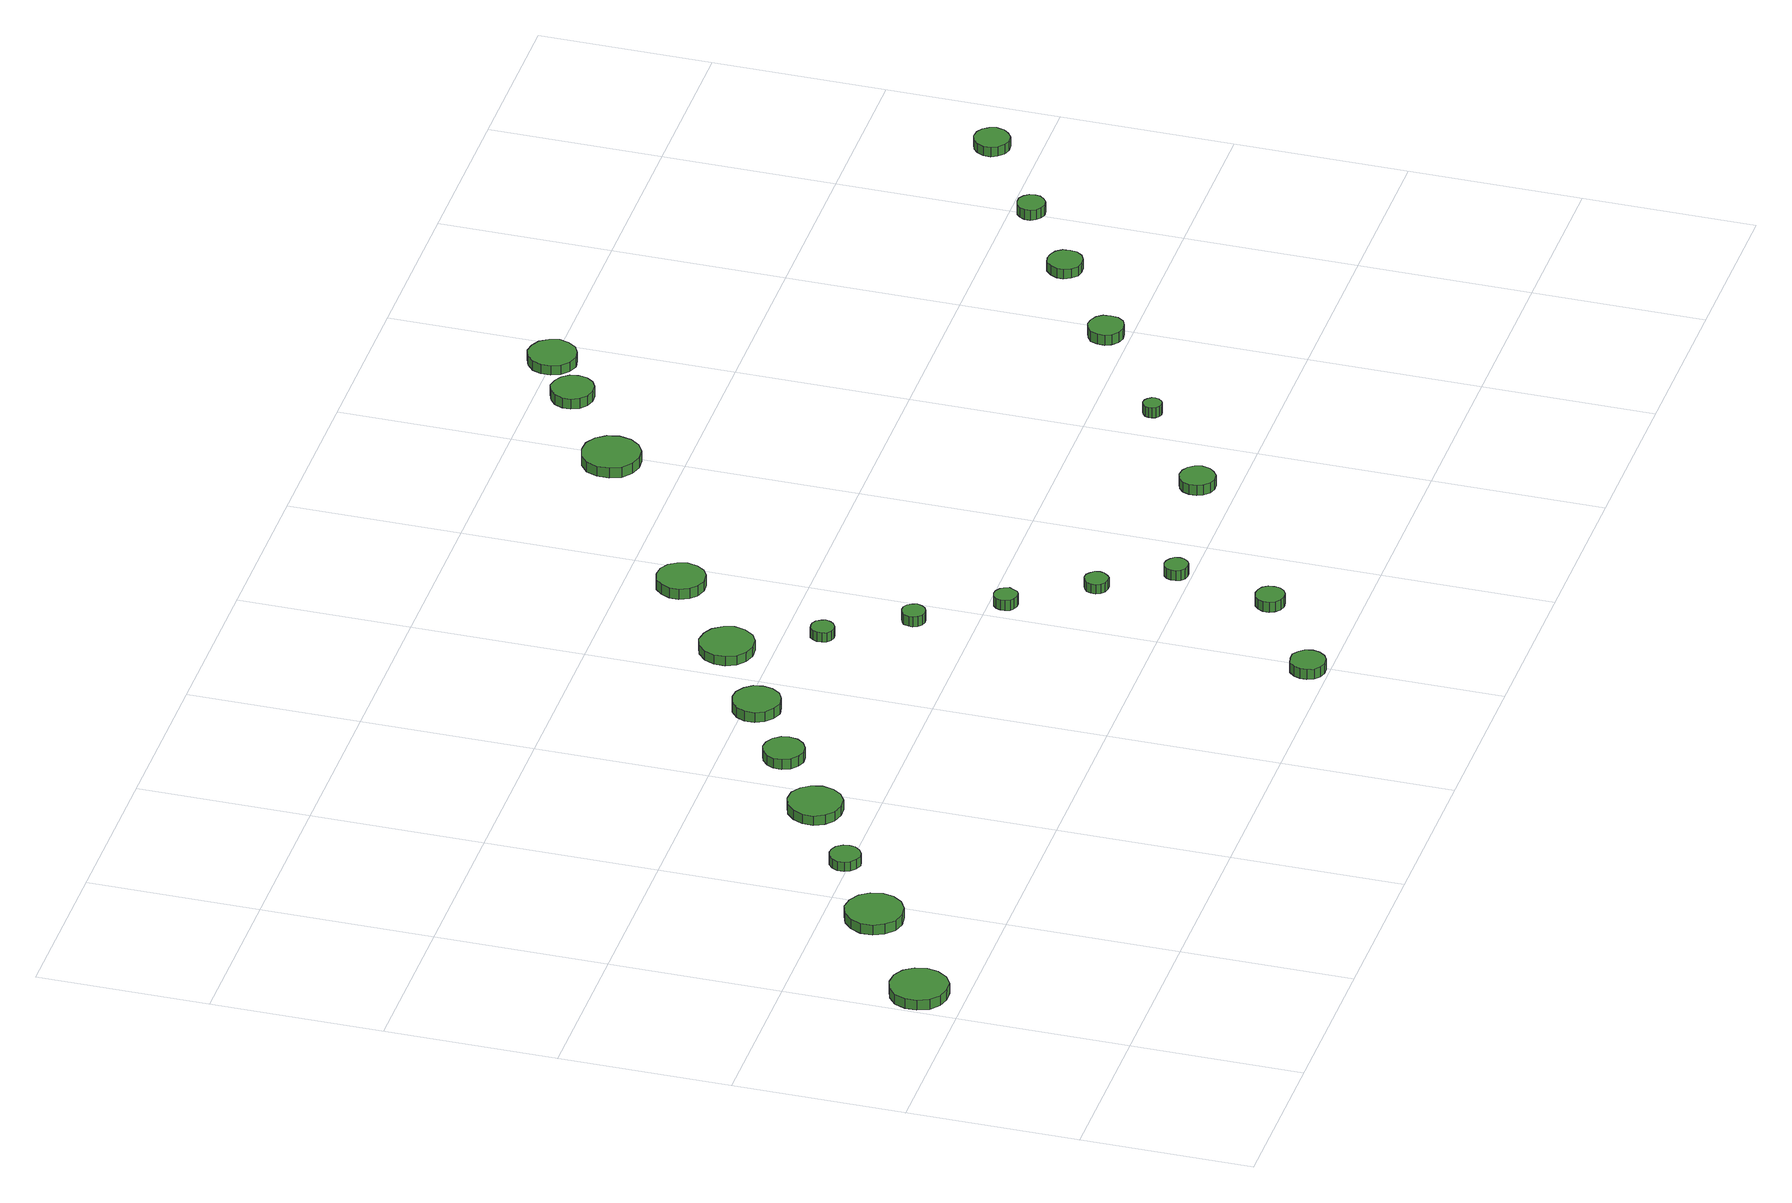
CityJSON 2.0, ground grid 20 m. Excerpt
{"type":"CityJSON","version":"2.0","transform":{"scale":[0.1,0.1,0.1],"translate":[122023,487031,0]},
"CityObjects":{
"tree1":{"type":"SolitaryVegetationObject","attributes":{"function":"something"},"geometry":[{"type":"MultiSurface","lod":"1","boundaries":[[[0,1,2,3,4,5,6,7,8,9,10,11,12,13,14]],[[15,16,17,18,19,20,21,22,23,24,25,26,27,28,29]],[[0,29,28,1]],[[1,28,27,2]],[[2,27,26,3]],[[3,26,25,4]],[[4,25,24,5]],[[5,24,23,6]],[[6,23,22,7]],[[7,22,21,8]],[[8,21,20,9]],[[9,20,19,10]],[[10,19,18,11]],[[11,18,17,12]],[[12,17,16,13]],[[13,16,15,14]],[[14,15,29,0]]]}]},
"tree2":{"type":"SolitaryVegetationObject","attributes":{"function":"something"},"geometry":[{"type":"MultiSurface","lod":"1","boundaries":[[[30,31,32,33,34,35,36,37,38,39,40,41,42,43,44]],[[45,46,47,48,49,50,51,52,53,54,55,56,57,58,59]],[[30,59,58,31]],[[31,58,57,32]],[[32,57,56,33]],[[33,56,55,34]],[[34,55,54,35]],[[35,54,53,36]],[[36,53,52,37]],[[37,52,51,38]],[[38,51,50,39]],[[39,50,49,40]],[[40,49,48,41]],[[41,48,47,42]],[[42,47,46,43]],[[43,46,45,44]],[[44,45,59,30]]]}]},
"tree3":{"type":"SolitaryVegetationObject","attributes":{"function":"something"},"geometry":[{"type":"MultiSurface","lod":"1","boundaries":[[[60,61,62,63,64,65,66,67,68,69,70,71,72,73,74]],[[75,76,77,78,79,80,81,82,83,84,85,86,87,88,89]],[[60,89,88,61]],[[61,88,87,62]],[[62,87,86,63]],[[63,86,85,64]],[[64,85,84,65]],[[65,84,83,66]],[[66,83,82,67]],[[67,82,81,68]],[[68,81,80,69]],[[69,80,79,70]],[[70,79,78,71]],[[71,78,77,72]],[[72,77,76,73]],[[73,76,75,74]],[[74,75,89,60]]]}]},
"tree4":{"type":"SolitaryVegetationObject","attributes":{"function":"something"},"geometry":[{"type":"MultiSurface","lod":"1","boundaries":[[[90,91,92,93,94,95,96,97,98,99,100,101,102,103,104]],[[105,106,107,108,109,110,111,112,113,114,115,116,117,118,119]],[[90,119,118,91]],[[91,118,117,92]],[[92,117,116,93]],[[93,116,115,94]],[[94,115,114,95]],[[95,114,113,96]],[[96,113,112,97]],[[97,112,111,98]],[[98,111,110,99]],[[99,110,109,100]],[[100,109,108,101]],[[101,108,107,102]],[[102,107,106,103]],[[103,106,105,104]],[[104,105,119,90]]]}]},
"tree5":{"type":"SolitaryVegetationObject","attributes":{"function":"something"},"geometry":[{"type":"MultiSurface","lod":"1","boundaries":[[[120,121,122,123,124,125,126,127,128,129,130,131,132,133,134]],[[135,136,137,138,139,140,141,142,143,144,145,146,147,148,149]],[[120,149,148,121]],[[121,148,147,122]],[[122,147,146,123]],[[123,146,145,124]],[[124,145,144,125]],[[125,144,143,126]],[[126,143,142,127]],[[127,142,141,128]],[[128,141,140,129]],[[129,140,139,130]],[[130,139,138,131]],[[131,138,137,132]],[[132,137,136,133]],[[133,136,135,134]],[[134,135,149,120]]]}]},
"tree6":{"type":"SolitaryVegetationObject","attributes":{"function":"something"},"geometry":[{"type":"MultiSurface","lod":"1","boundaries":[[[150,151,152,153,154,155,156,157,158,159,160,161,162,163,164]],[[165,166,167,168,169,170,171,172,173,174,175,176,177,178,179]],[[150,179,178,151]],[[151,178,177,152]],[[152,177,176,153]],[[153,176,175,154]],[[154,175,174,155]],[[155,174,173,156]],[[156,173,172,157]],[[157,172,171,158]],[[158,171,170,159]],[[159,170,169,160]],[[160,169,168,161]],[[161,168,167,162]],[[162,167,166,163]],[[163,166,165,164]],[[164,165,179,150]]]}]},
"tree7":{"type":"SolitaryVegetationObject","attributes":{"function":"something"},"geometry":[{"type":"MultiSurface","lod":"1","boundaries":[[[180,181,182,183,184,185,186,187,188,189,190,191,192,193,194]],[[195,196,197,198,199,200,201,202,203,204,205,206,207,208,209]],[[180,209,208,181]],[[181,208,207,182]],[[182,207,206,183]],[[183,206,205,184]],[[184,205,204,185]],[[185,204,203,186]],[[186,203,202,187]],[[187,202,201,188]],[[188,201,200,189]],[[189,200,199,190]],[[190,199,198,191]],[[191,198,197,192]],[[192,197,196,193]],[[193,196,195,194]],[[194,195,209,180]]]}]},
"tree8":{"type":"SolitaryVegetationObject","attributes":{"function":"something"},"geometry":[{"type":"MultiSurface","lod":"1","boundaries":[[[210,211,212,213,214,215,216,217,218,219,220,221,222,223,224]],[[225,226,227,228,229,230,231,232,233,234,235,236,237,238,239]],[[210,239,238,211]],[[211,238,237,212]],[[212,237,236,213]],[[213,236,235,214]],[[214,235,234,215]],[[215,234,233,216]],[[216,233,232,217]],[[217,232,231,218]],[[218,231,230,219]],[[219,230,229,220]],[[220,229,228,221]],[[221,228,227,222]],[[222,227,226,223]],[[223,226,225,224]],[[224,225,239,210]]]}]},
"tree9":{"type":"SolitaryVegetationObject","attributes":{"function":"something"},"geometry":[{"type":"MultiSurface","lod":"1","boundaries":[[[240,241,242,243,244,245,246,247,248,249,250,251,252,253,254]],[[255,256,257,258,259,260,261,262,263,264,265,266,267,268,269]],[[240,269,268,241]],[[241,268,267,242]],[[242,267,266,243]],[[243,266,265,244]],[[244,265,264,245]],[[245,264,263,246]],[[246,263,262,247]],[[247,262,261,248]],[[248,261,260,249]],[[249,260,259,250]],[[250,259,258,251]],[[251,258,257,252]],[[252,257,256,253]],[[253,256,255,254]],[[254,255,269,240]]]}]},
"tree10":{"type":"SolitaryVegetationObject","attributes":{"function":"something"},"geometry":[{"type":"MultiSurface","lod":"1","boundaries":[[[270,271,272,273,274,275,276,277,278,279,280,281,282,283,284]],[[285,286,287,288,289,290,291,292,293,294,295,296,297,298,299]],[[270,299,298,271]],[[271,298,297,272]],[[272,297,296,273]],[[273,296,295,274]],[[274,295,294,275]],[[275,294,293,276]],[[276,293,292,277]],[[277,292,291,278]],[[278,291,290,279]],[[279,290,289,280]],[[280,289,288,281]],[[281,288,287,282]],[[282,287,286,283]],[[283,286,285,284]],[[284,285,299,270]]]}]},
"tree11":{"type":"SolitaryVegetationObject","attributes":{"function":"something"},"geometry":[{"type":"MultiSurface","lod":"1","boundaries":[[[300,301,302,303,304,305,306,307,308,309,310,311,312,313,314]],[[315,316,317,318,319,320,321,322,323,324,325,326,327,328,329]],[[300,329,328,301]],[[301,328,327,302]],[[302,327,326,303]],[[303,326,325,304]],[[304,325,324,305]],[[305,324,323,306]],[[306,323,322,307]],[[307,322,321,308]],[[308,321,320,309]],[[309,320,319,310]],[[310,319,318,311]],[[311,318,317,312]],[[312,317,316,313]],[[313,316,315,314]],[[314,315,329,300]]]}]},
"tree12":{"type":"SolitaryVegetationObject","attributes":{"function":"something"},"geometry":[{"type":"MultiSurface","lod":"1","boundaries":[[[330,331,332,333,334,335,336,337,338,339,340,341,342,343,344]],[[345,346,347,348,349,350,351,352,353,354,355,356,357,358,359]],[[330,359,358,331]],[[331,358,357,332]],[[332,357,356,333]],[[333,356,355,334]],[[334,355,354,335]],[[335,354,353,336]],[[336,353,352,337]],[[337,352,351,338]],[[338,351,350,339]],[[339,350,349,340]],[[340,349,348,341]],[[341,348,347,342]],[[342,347,346,343]],[[343,346,345,344]],[[344,345,359,330]]]}]},
"tree13":{"type":"SolitaryVegetationObject","attributes":{"function":"something"},"geometry":[{"type":"MultiSurface","lod":"1","boundaries":[[[360,361,362,363,364,365,366,367,368,369,370,371,372,373,374]],[[375,376,377,378,379,380,381,382,383,384,385,386,387,388,389]],[[360,389,388,361]],[[361,388,387,362]],[[362,387,386,363]],[[363,386,385,364]],[[364,385,384,365]],[[365,384,383,366]],[[366,383,382,367]],[[367,382,381,368]],[[368,381,380,369]],[[369,380,379,370]],[[370,379,378,371]],[[371,378,377,372]],[[372,377,376,373]],[[373,376,375,374]],[[374,375,389,360]]]}]},
"tree14":{"type":"SolitaryVegetationObject","attributes":{"function":"something"},"geometry":[{"type":"MultiSurface","lod":"1","boundaries":[[[390,391,392,393,394,395,396,397,398,399,400,401,402,403,404]],[[405,406,407,408,409,410,411,412,413,414,415,416,417,418,419]],[[390,419,418,391]],[[391,418,417,392]],[[392,417,416,393]],[[393,416,415,394]],[[394,415,414,395]],[[395,414,413,396]],[[396,413,412,397]],[[397,412,411,398]],[[398,411,410,399]],[[399,410,409,400]],[[400,409,408,401]],[[401,408,407,402]],[[402,407,406,403]],[[403,406,405,404]],[[404,405,419,390]]]}]},
"tree15":{"type":"SolitaryVegetationObject","attributes":{"function":"something"},"geometry":[{"type":"MultiSurface","lod":"1","boundaries":[[[420,421,422,423,424,425,426,427,428,429,430,431,432,433,434]],[[435,436,437,438,439,440,441,442,443,444,445,446,447,448,449]],[[420,449,448,421]],[[421,448,447,422]],[[422,447,446,423]],[[423,446,445,424]],[[424,445,444,425]],[[425,444,443,426]],[[426,443,442,427]],[[427,442,441,428]],[[428,441,440,429]],[[429,440,439,430]],[[430,439,438,431]],[[431,438,437,432]],[[432,437,436,433]],[[433,436,435,434]],[[434,435,449,420]]]}]},
"tree16":{"type":"SolitaryVegetationObject","attributes":{"function":"something"},"geometry":[{"type":"MultiSurface","lod":"1","boundaries":[[[450,451,452,453,454,455,456,457,458,459,460,461,462,463,464]],[[465,466,467,468,469,470,471,472,473,474,475,476,477,478,479]],[[450,479,478,451]],[[451,478,477,452]],[[452,477,476,453]],[[453,476,475,454]],[[454,475,474,455]],[[455,474,473,456]],[[456,473,472,457]],[[457,472,471,458]],[[458,471,470,459]],[[459,470,469,460]],[[460,469,468,461]],[[461,468,467,462]],[[462,467,466,463]],[[463,466,465,464]],[[464,465,479,450]]]}]},
"tree17":{"type":"SolitaryVegetationObject","attributes":{"function":"something"},"geometry":[{"type":"MultiSurface","lod":"1","boundaries":[[[480,481,482,483,484,485,486,487,488,489,490,491,492,493,494]],[[495,496,497,498,499,500,501,502,503,504,505,506,507,508,509]],[[480,509,508,481]],[[481,508,507,482]],[[482,507,506,483]],[[483,506,505,484]],[[484,505,504,485]],[[485,504,503,486]],[[486,503,502,487]],[[487,502,501,488]],[[488,501,500,489]],[[489,500,499,490]],[[490,499,498,491]],[[491,498,497,492]],[[492,497,496,493]],[[493,496,495,494]],[[494,495,509,480]]]}]},
"tree18":{"type":"SolitaryVegetationObject","attributes":{"function":"something"},"geometry":[{"type":"MultiSurface","lod":"1","boundaries":[[[510,511,512,513,514,515,516,517,518,519,520,521,522,523,524]],[[525,526,527,528,529,530,531,532,533,534,535,536,537,538,539]],[[510,539,538,511]],[[511,538,537,512]],[[512,537,536,513]],[[513,536,535,514]],[[514,535,534,515]],[[515,534,533,516]],[[516,533,532,517]],[[517,532,531,518]],[[518,531,530,519]],[[519,530,529,520]],[[520,529,528,521]],[[521,528,527,522]],[[522,527,526,523]],[[523,526,525,524]],[[524,525,539,510]]]}]},
"tree19":{"type":"SolitaryVegetationObject","attributes":{"function":"something"},"geometry":[{"type":"MultiSurface","lod":"1","boundaries":[[[540,541,542,543,544,545,546,547,548,549,550,551,552,553,554]],[[555,556,557,558,559,560,561,562,563,564,565,566,567,568,569]],[[540,569,568,541]],[[541,568,567,542]],[[542,567,566,543]],[[543,566,565,544]],[[544,565,564,545]],[[545,564,563,546]],[[546,563,562,547]],[[547,562,561,548]],[[548,561,560,549]],[[549,560,559,550]],[[550,559,558,551]],[[551,558,557,552]],[[552,557,556,553]],[[553,556,555,554]],[[554,555,569,540]]]}]},
"tree20":{"type":"SolitaryVegetationObject","attributes":{"function":"something"},"geometry":[{"type":"MultiSurface","lod":"1","boundaries":[[[570,571,572,573,574,575,576,577,578,579,580,581,582,583,584]],[[585,586,587,588,589,590,591,592,593,594,595,596,597,598,599]],[[570,599,598,571]],[[571,598,597,572]],[[572,597,596,573]],[[573,596,595,574]],[[574,595,594,575]],[[575,594,593,576]],[[576,593,592,577]],[[577,592,591,578]],[[578,591,590,579]],[[579,590,589,580]],[[580,589,588,581]],[[581,588,587,582]],[[582,587,586,583]],[[583,586,585,584]],[[584,585,599,570]]]}]},
"tree21":{"type":"SolitaryVegetationObject","attributes":{"function":"something"},"geometry":[{"type":"MultiSurface","lod":"1","boundaries":[[[600,601,602,603,604,605,606,607,608,609,610,611,612,613,614]],[[615,616,617,618,619,620,621,622,623,624,625,626,627,628,629]],[[600,629,628,601]],[[601,628,627,602]],[[602,627,626,603]],[[603,626,625,604]],[[604,625,624,605]],[[605,624,623,606]],[[606,623,622,607]],[[607,622,621,608]],[[608,621,620,609]],[[609,620,619,610]],[[610,619,618,611]],[[611,618,617,612]],[[612,617,616,613]],[[613,616,615,614]],[[614,615,629,600]]]}]},
"tree22":{"type":"SolitaryVegetationObject","attributes":{"function":"something"},"geometry":[{"type":"MultiSurface","lod":"1","boundaries":[[[630,631,632,633,634,635,636,637,638,639,640,641,642,643,644]],[[645,646,647,648,649,650,651,652,653,654,655,656,657,658,659]],[[630,659,658,631]],[[631,658,657,632]],[[632,657,656,633]],[[633,656,655,634]],[[634,655,654,635]],[[635,654,653,636]],[[636,653,652,637]],[[637,652,651,638]],[[638,651,650,639]],[[639,650,649,640]],[[640,649,648,641]],[[641,648,647,642]],[[642,647,646,643]],[[643,646,645,644]],[[644,645,659,630]]]}]},
"tree23":{"type":"SolitaryVegetationObject","attributes":{"function":"something"},"geometry":[{"type":"MultiSurface","lod":"1","boundaries":[[[660,661,662,663,664,665,666,667,668,669,670,671,672,673,674]],[[675,676,677,678,679,680,681,682,683,684,685,686,687,688,689]],[[660,689,688,661]],[[661,688,687,662]],[[662,687,686,663]],[[663,686,685,664]],[[664,685,684,665]],[[665,684,683,666]],[[666,683,682,667]],[[667,682,681,668]],[[668,681,680,669]],[[669,680,679,670]],[[670,679,678,671]],[[671,678,677,672]],[[672,677,676,673]],[[673,676,675,674]],[[674,675,689,660]]]}]},
"tree24":{"type":"SolitaryVegetationObject","attributes":{"function":"something"},"geometry":[{"type":"MultiSurface","lod":"1","boundaries":[[[690,691,692,693,694,695,696,697,698,699,700,701,702,703,704]],[[705,706,707,708,709,710,711,712,713,714,715,716,717,718,719]],[[690,719,718,691]],[[691,718,717,692]],[[692,717,716,693]],[[693,716,715,694]],[[694,715,714,695]],[[695,714,713,696]],[[696,713,712,697]],[[697,712,711,698]],[[698,711,710,699]],[[699,710,709,700]],[[700,709,708,701]],[[701,708,707,702]],[[702,707,706,703]],[[703,706,705,704]],[[704,705,719,690]]]}]}
},
"vertices":[
[70,253,16],[67,267,16],[59,278,16],[47,285,16],[33,286,16],[20,282,16],[9,273,16],[4,260,16],[4,246,16],[9,233,16],[20,224,16],[33,220,16],[47,221,16],[59,228,16],[67,240,16],[67,240,3],[59,228,3],[47,221,3],[33,220,3],[20,224,3],[9,233,3],[4,246,3],[4,260,3],[9,273,3],[20,282,3],[33,286,3],[47,285,3],[59,278,3],[67,267,3],[70,253,3],
[205,343,15],[202,357,15],[194,368,15],[182,375,15],[168,377,15],[155,372,15],[145,363,15],[139,350,15],[139,336,15],[145,324,15],[155,314,15],[168,310,15],[182,312,15],[194,319,15],[202,330,15],[202,330,2],[194,319,2],[182,312,2],[168,310,2],[155,314,2],[145,324,2],[139,336,2],[139,350,2],[145,363,2],[155,372,2],[168,377,2],[182,375,2],[194,368,2],[202,357,2],[205,343,2],
[290,406,14],[289,413,14],[284,420,14],[278,423,14],[271,424,14],[264,422,14],[258,417,14],[255,410,14],[255,402,14],[258,396,14],[264,391,14],[271,388,14],[278,389,14],[284,393,14],[289,399,14],[289,399,2],[284,393,2],[278,389,2],[271,388,2],[264,391,2],[258,396,2],[255,402,2],[255,410,2],[258,417,2],[264,422,2],[271,424,2],[278,423,2],[284,420,2],[289,413,2],[290,406,2],
[398,468,14],[395,481,14],[388,491,14],[377,498,14],[364,499,14],[351,495,14],[342,486,14],[336,474,14],[336,461,14],[342,449,14],[351,441,14],[364,437,14],[377,438,14],[388,445,14],[395,455,14],[395,455,2],[388,445,2],[377,438,2],[364,437,2],[351,441,2],[342,449,2],[336,461,2],[336,474,2],[342,486,2],[351,495,2],[364,499,2],[377,498,2],[388,491,2],[395,481,2],[398,468,2],
[483,531,15],[481,540,15],[475,548,15],[466,553,15],[457,554,15],[448,551,15],[440,544,15],[436,536,15],[436,526,15],[440,517,15],[448,510,15],[457,507,15],[466,508,15],[475,513,15],[481,521,15],[481,521,2],[475,513,2],[466,508,2],[457,507,2],[448,510,2],[440,517,2],[436,526,2],[436,536,2],[440,544,2],[448,551,2],[457,554,2],[466,553,2],[475,548,2],[481,540,2],[483,531,2],
[573,587,16],[571,598,16],[564,607,16],[554,613,16],[543,614,16],[532,611,16],[523,603,16],[518,593,16],[518,581,16],[523,571,16],[532,563,16],[543,559,16],[554,561,16],[564,566,16],[571,576,16],[571,576,3],[564,566,3],[554,561,3],[543,559,3],[532,563,3],[523,571,3],[518,581,3],[518,593,3],[523,603,3],[532,611,3],[543,614,3],[554,613,3],[564,607,3],[571,598,3],[573,587,3],
[806,22,20],[804,31,20],[799,37,20],[792,42,20],[783,42,20],[775,40,20],[769,34,20],[766,26,20],[766,18,20],[769,10,20],[775,5,20],[783,2,20],[792,3,20],[799,7,20],[804,14,20],[804,14,7],[799,7,7],[792,3,7],[783,2,7],[775,5,7],[769,10,7],[766,18,7],[766,26,7],[769,34,7],[775,40,7],[783,42,7],[792,42,7],[799,37,7],[804,31,7],[806,22,7],
[681,651,16],[678,663,16],[670,674,16],[659,680,16],[646,682,16],[634,678,16],[624,669,16],[619,657,16],[619,644,16],[624,632,16],[634,624,16],[646,620,16],[659,621,16],[670,627,16],[678,638,16],[678,638,4],[670,627,4],[659,621,4],[646,620,4],[634,624,4],[624,632,4],[619,644,4],[619,657,4],[624,669,4],[634,678,4],[646,682,4],[659,680,4],[670,674,4],[678,663,4],[681,651,4],
[722,558,16],[720,563,16],[717,568,16],[712,571,16],[707,571,16],[701,570,16],[697,566,16],[695,561,16],[695,555,16],[697,550,16],[701,546,16],[707,544,16],[712,545,16],[717,548,16],[720,552,16],[720,552,4],[717,548,4],[712,545,4],[707,544,4],[701,546,4],[697,550,4],[695,555,4],[695,561,4],[697,566,4],[701,570,4],[707,571,4],[712,571,4],[717,568,4],[720,563,4],[722,558,4],
[780,470,17],[778,475,17],[775,480,17],[770,483,17],[765,483,17],[759,481,17],[755,478,17],[753,472,17],[753,467,17],[755,462,17],[759,458,17],[765,456,17],[770,457,17],[775,460,17],[778,464,17],[778,464,4],[775,460,4],[770,457,4],[765,456,4],[759,458,4],[755,462,4],[753,467,4],[753,472,4],[755,478,4],[759,481,4],[765,483,4],[770,483,4],[775,480,4],[778,475,4],[780,470,4],
[919,99,20],[918,106,20],[914,112,20],[908,115,20],[901,116,20],[894,114,20],[889,109,20],[886,103,20],[886,96,20],[889,90,20],[894,85,20],[901,83,20],[908,84,20],[914,87,20],[918,93,20],[918,93,7],[914,87,7],[908,84,7],[901,83,7],[894,85,7],[889,90,7],[886,96,7],[886,103,7],[889,109,7],[894,114,7],[901,116,7],[908,115,7],[914,112,7],[918,106,7],[919,99,7],
[840,381,17],[838,387,17],[835,391,17],[830,394,17],[825,395,17],[819,393,17],[815,389,17],[813,384,17],[813,379,17],[815,373,17],[819,370,17],[825,368,17],[830,368,17],[835,371,17],[838,376,17],[838,376,4],[835,371,4],[830,368,4],[825,368,4],[819,370,4],[815,373,4],[813,379,4],[813,384,4],[815,389,4],[819,393,4],[825,395,4],[830,394,4],[835,391,4],[838,387,4],[840,381,4],
[899,294,17],[898,300,17],[894,304,17],[890,307,17],[884,308,17],[879,306,17],[874,302,17],[872,297,17],[872,291,17],[874,286,17],[879,282,17],[884,281,17],[890,281,17],[894,284,17],[898,289,17],[898,289,5],[894,284,5],[890,281,5],[884,281,5],[879,282,5],[874,286,5],[872,291,5],[872,297,5],[874,302,5],[879,306,5],[884,308,5],[890,307,5],[894,304,5],[898,300,5],[899,294,5],
[784,735,21],[781,746,21],[775,755,21],[765,761,21],[753,762,21],[742,759,21],[734,751,21],[729,740,21],[729,729,21],[734,718,21],[742,711,21],[753,707,21],[765,708,21],[775,714,21],[781,723,21],[781,723,8],[775,714,8],[765,708,8],[753,707,8],[742,711,8],[734,718,8],[729,729,8],[729,740,8],[734,751,8],[742,759,8],[753,762,8],[765,761,8],[775,755,8],[781,746,8],[784,735,8],
[951,217,17],[950,223,17],[946,227,17],[941,230,17],[936,231,17],[930,229,17],[926,225,17],[924,220,17],[924,214,17],[926,209,17],[930,205,17],[936,204,17],[941,204,17],[946,207,17],[950,212,17],[950,212,4],[946,207,4],[941,204,4],[936,204,4],[930,205,4],[926,209,4],[924,214,4],[924,220,4],[926,225,4],[930,229,4],[936,231,4],[941,230,4],[946,227,4],[950,223,4],[951,217,4],
[1133,244,20],[1131,252,20],[1126,259,20],[1119,263,20],[1110,264,20],[1102,261,20],[1096,256,20],[1093,248,20],[1093,239,20],[1096,232,20],[1102,226,20],[1110,223,20],[1119,224,20],[1126,229,20],[1131,235,20],[1131,235,7],[1126,229,7],[1119,224,7],[1110,223,7],[1102,226,7],[1096,232,7],[1093,239,7],[1093,248,7],[1096,256,7],[1102,261,7],[1110,264,7],[1119,263,7],[1126,259,7],[1131,252,7],[1133,244,7],
[1019,881,16],[1016,895,16],[1008,906,16],[996,913,16],[982,914,16],[969,910,16],[958,901,16],[953,888,16],[953,874,16],[958,861,16],[969,852,16],[982,848,16],[996,849,16],[1008,856,16],[1016,867,16],[1016,867,3],[1008,856,3],[996,849,3],[982,848,3],[969,852,3],[958,861,3],[953,874,3],[953,888,3],[958,901,3],[969,910,3],[982,914,3],[996,913,3],[1008,906,3],[1016,895,3],[1019,881,3],
[1254,333,19],[1253,337,19],[1250,341,19],[1247,343,19],[1242,344,19],[1238,342,19],[1234,339,19],[1233,335,19],[1233,331,19],[1234,327,19],[1238,324,19],[1242,322,19],[1247,323,19],[1250,325,19],[1253,329,19],[1253,329,6],[1250,325,6],[1247,323,6],[1242,322,6],[1238,324,6],[1234,327,6],[1233,331,6],[1233,335,6],[1234,339,6],[1238,342,6],[1242,344,6],[1247,343,6],[1250,341,6],[1253,337,6],[1254,333,6],
[1127,959,15],[1125,969,15],[1119,977,15],[1110,982,15],[1100,984,15],[1090,980,15],[1082,974,15],[1078,964,15],[1078,954,15],[1082,945,15],[1090,938,15],[1100,935,15],[1110,936,15],[1119,941,15],[1125,949,15],[1125,949,2],[1119,941,2],[1110,936,2],[1100,935,2],[1090,938,2],[1082,945,2],[1078,954,2],[1078,964,2],[1082,974,2],[1090,980,2],[1100,984,2],[1110,982,2],[1119,977,2],[1125,969,2],[1127,959,2],
[1192,1000,15],[1189,1011,15],[1182,1021,15],[1172,1026,15],[1161,1028,15],[1150,1024,15],[1141,1016,15],[1137,1006,15],[1137,994,15],[1141,984,15],[1150,976,15],[1161,972,15],[1172,974,15],[1182,979,15],[1189,989,15],[1189,989,3],[1182,979,3],[1172,974,3],[1161,972,3],[1150,976,3],[1141,984,3],[1137,994,3],[1137,1006,3],[1141,1016,3],[1150,1024,3],[1161,1028,3],[1172,1026,3],[1182,1021,3],[1189,1011,3],[1192,1000,3],
[1398,426,21],[1397,434,21],[1392,441,21],[1384,445,21],[1376,446,21],[1368,443,21],[1361,438,21],[1358,430,21],[1358,421,21],[1361,414,21],[1368,408,21],[1376,405,21],[1384,406,21],[1392,410,21],[1397,417,21],[1397,417,8],[1392,410,8],[1384,406,8],[1376,405,8],[1368,408,8],[1361,414,8],[1358,421,8],[1358,430,8],[1361,438,8],[1368,443,8],[1376,446,8],[1384,445,8],[1392,441,8],[1397,434,8],[1398,426,8],
[1517,507,19],[1516,515,19],[1511,522,19],[1503,526,19],[1495,527,19],[1487,525,19],[1481,519,19],[1477,511,19],[1477,503,19],[1481,495,19],[1487,489,19],[1495,487,19],[1503,488,19],[1511,492,19],[1516,499,19],[1516,499,7],[1511,492,7],[1503,488,7],[1495,487,7],[1487,489,7],[1481,495,7],[1477,503,7],[1477,511,7],[1481,519,7],[1487,525,7],[1495,527,7],[1503,526,7],[1511,522,7],[1516,515,7],[1517,507,7],
[1615,575,19],[1614,582,19],[1610,587,19],[1604,591,19],[1597,591,19],[1591,589,19],[1586,585,19],[1583,579,19],[1583,572,19],[1586,566,19],[1591,562,19],[1597,559,19],[1604,560,19],[1610,564,19],[1614,569,19],[1614,569,6],[1610,564,6],[1604,560,6],[1597,559,6],[1591,562,6],[1586,566,6],[1583,572,6],[1583,579,6],[1586,585,6],[1591,589,6],[1597,591,6],[1604,591,6],[1610,587,6],[1614,582,6],[1615,575,6],
[1738,655,17],[1736,663,17],[1731,670,17],[1724,674,17],[1715,675,17],[1707,672,17],[1701,667,17],[1697,659,17],[1697,650,17],[1701,643,17],[1707,637,17],[1715,634,17],[1724,635,17],[1731,640,17],[1736,646,17],[1736,646,5],[1731,640,5],[1724,635,5],[1715,634,5],[1707,637,5],[1701,643,5],[1697,650,5],[1697,659,5],[1701,667,5],[1707,672,5],[1715,675,5],[1724,674,5],[1731,670,5],[1736,663,5],[1738,655,5]
]}
